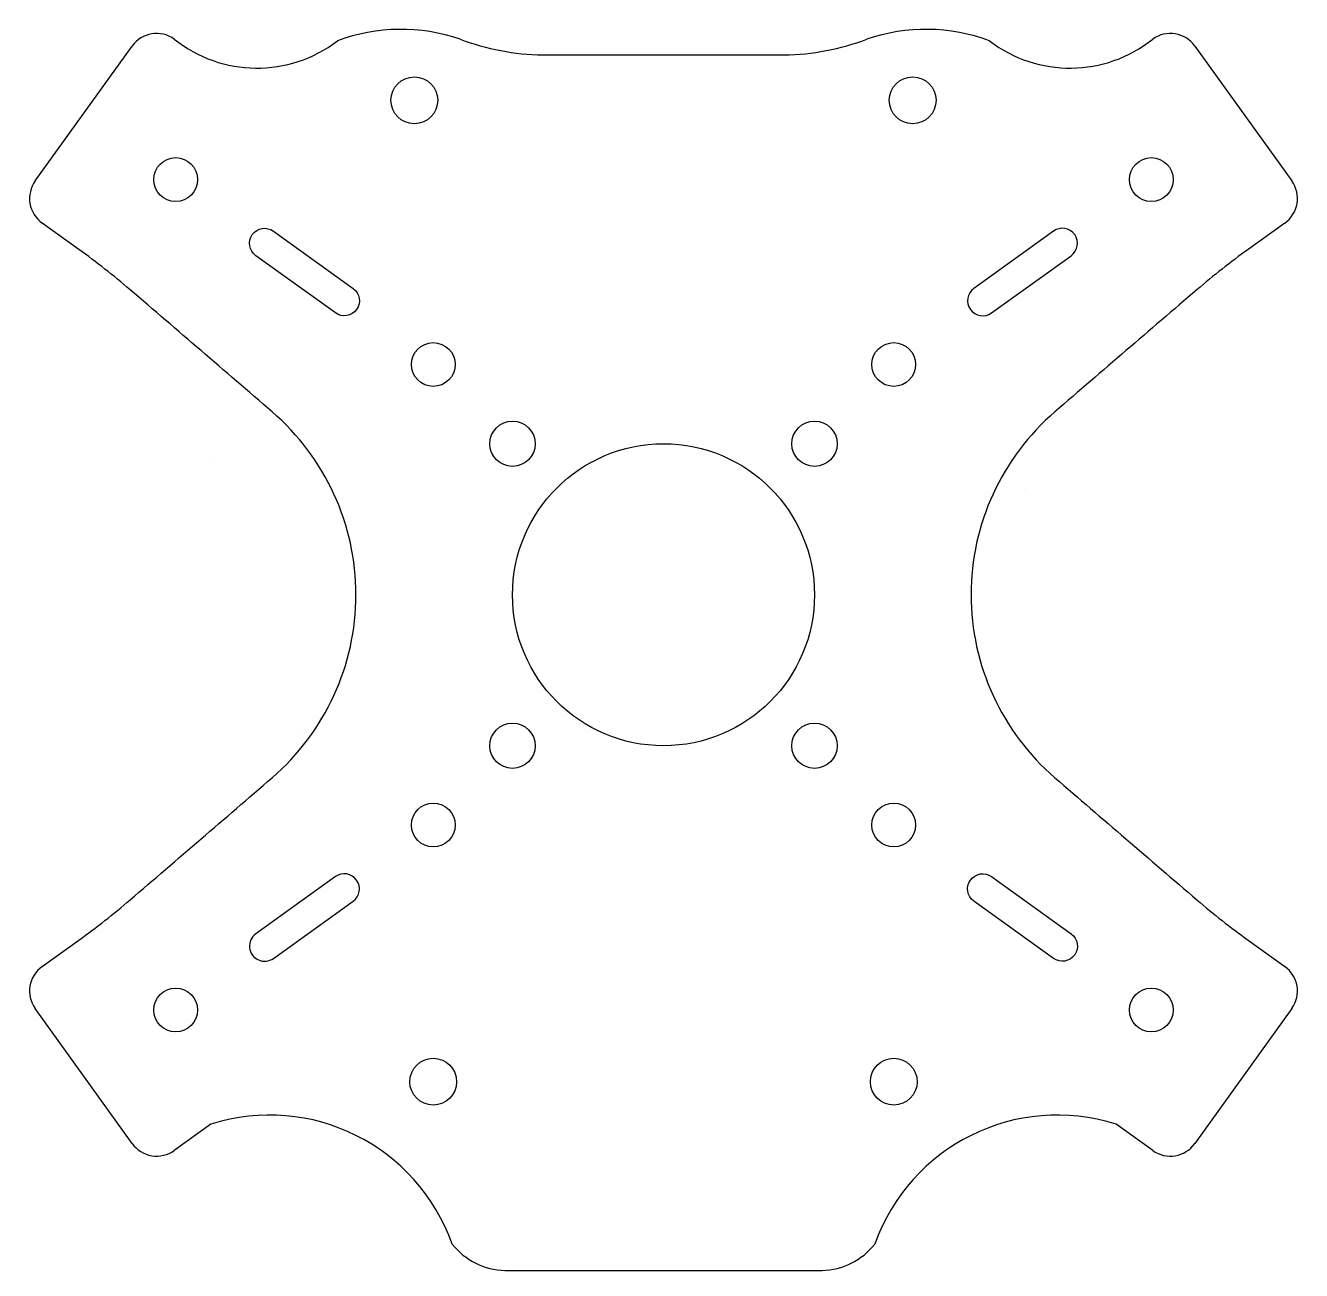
# Model space of a CAD drawing. Header units: millimetres. Extents: x -42.3 to 42.3, y -44.8 to 37.7.
import ezdxf

# ---------------------------------------------------------------- set-up
doc = ezdxf.new("R2010")
doc.units = ezdxf.units.MM
doc.layers.get('0').update_dxf_attribs({"true_color": 0xffffff})
doc.layers.add('draw', color=1, linetype='Continuous', true_color=0xff0000)

# ---------------------------------------------------------------- blocks, each defined once
blk = doc.blocks.new('Frame_Extremity')
for p, q in [((-41.608, 27.406), (-35.192, 36.341)), ((35.192, 36.341), (41.608, 27.406)), ((-8, 35.75), (8, 35.75)), ((-38.722, 22.871), (-41.15, 24.614)), ((41.15, 24.614), (38.722, 22.871)), ((-30, 9), (-30, 9)), ((24, 7), (24, 7)), ((-24, -9), (-24, -9)), ((-41.15, -24.614), (-38.722, -22.871)), ((38.722, -22.871), (41.15, -24.614)), ((-35.192, -36.341), (-41.608, -27.406)), ((41.608, -27.406), (35.192, -36.341)), ((-29.973, -35.055), (-32.401, -36.799)), ((32.401, -36.799), (29.973, -35.055)), ((-10.5, -44.75), (10.5, -44.75))]:
    blk.add_line(p, q)
blk.add_circle((0, 0), 10)
for centre, radius, start, end in [((-17.377, 25.376), 12.07, 71.05631, 110.47148), ((17.377, 25.376), 12.07, 69.52852, 108.94369), ((-33.567, 35.174), 2, 54.31944, 144.31944), ((-26.926, 43.645), 8.766, 231.35262, 307.43327), ((-7.691, 52.176), 16.429, 249.44828, 268.92069), ((7.691, 52.176), 16.429, 271.07931, 290.55172), ((26.926, 43.645), 8.766, 232.56673, 308.64738), ((33.567, 35.174), 2, 35.68056, 125.68056), ((-39.983, 26.239), 2, 144.31944, 234.31944), ((39.983, 26.239), 2, 305.68056, 35.68056), ((-67.885, -17.743), 50, 49.37344, 54.31944), ((67.885, -17.743), 50, 125.68056, 130.62656), ((-4321.206, -4975.525), 6582.254, 49.2655219, 49.3734382), ((4321.206, -4975.525), 6582.254, 130.6265618, 130.7344781), ((-36.368, 0), 16, 310.73448, 49.26552), ((36.368, 0), 16, 130.73448, 229.26552), ((-4321.206, 4975.525), 6582.254, 310.6265618, 310.7344781), ((4321.206, 4975.525), 6582.254, 229.2655219, 229.3734382), ((-67.885, 17.743), 50, 305.68056, 310.62656), ((67.885, 17.743), 50, 229.37344, 234.31944), ((-39.983, -26.239), 2, 125.68056, 215.68056), ((39.983, -26.239), 2, 324.31944, 54.31944), ((-26.097, -47.298), 12.842, 19.50799, 107.56542), ((26.097, -47.298), 12.842, 72.43458, 160.49201), ((-33.567, -35.174), 2, 215.68056, 305.68056), ((33.567, -35.174), 2, 234.31944, 324.31944), ((-10.369, -40.113), 4.639, 218.64098, 268.3829), ((10.369, -40.113), 4.639, 271.6171, 321.35902)]:
    blk.add_arc(centre, radius, start, end)
blk = doc.blocks.new('Canopy_Mounts')
for centre in [(-16.5, 32.75), (16.5, 32.75), (-15.25, -32.25), (15.25, -32.25)]:
    blk.add_circle(centre, 1.55)
blk = doc.blocks.new('Arm_Mounts')
for centre in [(-32.308, 27.499), (32.308, 27.499), (-15.25, 15.25), (15.25, 15.25), (-15.25, -15.25), (15.25, -15.25), (-32.308, -27.499), (32.308, -27.499)]:
    blk.add_circle(centre, 1.45)
blk = doc.blocks.new('20x20')
at = {"layer": 'draw'}
for centre in [(-10, 10), (10, 10), (-10, -10), (10, -10)]:
    blk.add_circle(centre, 1.5, dxfattribs=at)

msp = doc.modelspace()

# ---------------------------------------------------------------- linework, layer by layer
for points in [[(-20.556, 20.291, -1), (-21.722, 18.666), (-27.002, 22.458, -1), (-25.836, 24.082)], [(20.556, 20.291, 1), (21.722, 18.666), (27.002, 22.458, 1), (25.836, 24.082)], [(-20.556, -20.291, 1), (-21.722, -18.666), (-27.002, -22.458, 1), (-25.836, -24.082)], [(20.556, -20.291, -1), (21.722, -18.666), (27.002, -22.458, -1), (25.836, -24.082)]]:
    msp.add_lwpolyline(points, format="xyb", close=True)

# ---------------------------------------------------------------- block references
for name in ['Frame_Extremity', 'Canopy_Mounts', 'Arm_Mounts', '20x20']:
    msp.add_blockref(name, (0, 0))

doc.saveas('drawing.dxf')
